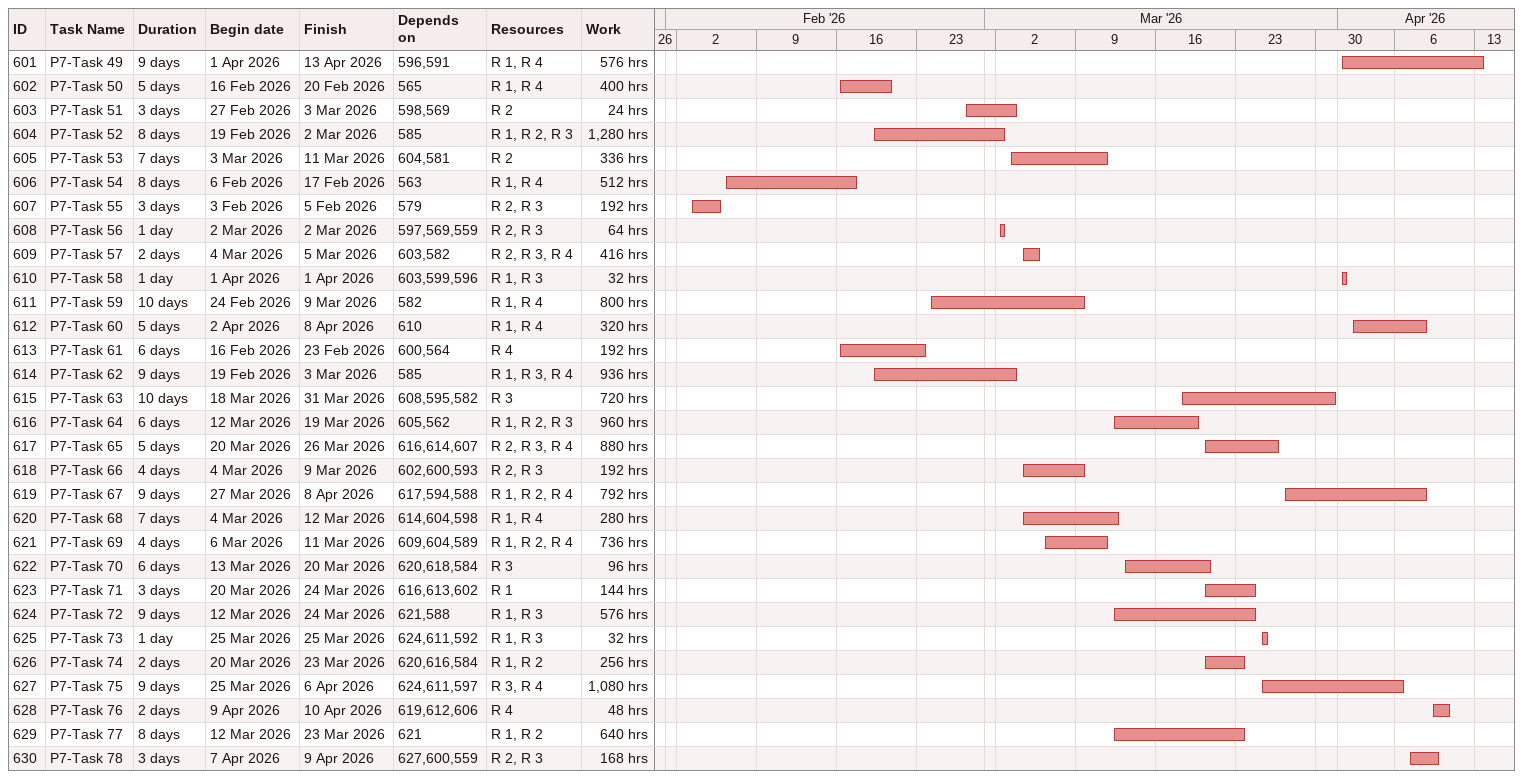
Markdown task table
| ID | Task | Duration | Start | Finish | Predecessors | Resources | Work (h) |
|---|---|---|---|---|---|---|---|
| 601 | P7-Task 49 | 9d | 2026-04-01 | 2026-04-13 | 596, 591 | R 1, R 4 | 576 |
| 602 | P7-Task 50 | 5d | 2026-02-16 | 2026-02-20 | 565 | R 1, R 4 | 400 |
| 603 | P7-Task 51 | 3d | 2026-02-27 | 2026-03-03 | 598, 569 | R 2 | 24 |
| 604 | P7-Task 52 | 8d | 2026-02-19 | 2026-03-02 | 585 | R 1, R 2, R 3 | 1280 |
| 605 | P7-Task 53 | 7d | 2026-03-03 | 2026-03-11 | 604, 581 | R 2 | 336 |
| 606 | P7-Task 54 | 8d | 2026-02-06 | 2026-02-17 | 563 | R 1, R 4 | 512 |
| 607 | P7-Task 55 | 3d | 2026-02-03 | 2026-02-05 | 579 | R 2, R 3 | 192 |
| 608 | P7-Task 56 | 1d | 2026-03-02 | 2026-03-02 | 597, 569, 559 | R 2, R 3 | 64 |
| 609 | P7-Task 57 | 2d | 2026-03-04 | 2026-03-05 | 603, 582 | R 2, R 3, R 4 | 416 |
| 610 | P7-Task 58 | 1d | 2026-04-01 | 2026-04-01 | 603, 599, 596 | R 1, R 3 | 32 |
| 611 | P7-Task 59 | 10d | 2026-02-24 | 2026-03-09 | 582 | R 1, R 4 | 800 |
| 612 | P7-Task 60 | 5d | 2026-04-02 | 2026-04-08 | 610 | R 1, R 4 | 320 |
| 613 | P7-Task 61 | 6d | 2026-02-16 | 2026-02-23 | 600, 564 | R 4 | 192 |
| 614 | P7-Task 62 | 9d | 2026-02-19 | 2026-03-03 | 585 | R 1, R 3, R 4 | 936 |
| 615 | P7-Task 63 | 10d | 2026-03-18 | 2026-03-31 | 608, 595, 582 | R 3 | 720 |
| 616 | P7-Task 64 | 6d | 2026-03-12 | 2026-03-19 | 605, 562 | R 1, R 2, R 3 | 960 |
| 617 | P7-Task 65 | 5d | 2026-03-20 | 2026-03-26 | 616, 614, 607 | R 2, R 3, R 4 | 880 |
| 618 | P7-Task 66 | 4d | 2026-03-04 | 2026-03-09 | 602, 600, 593 | R 2, R 3 | 192 |
| 619 | P7-Task 67 | 9d | 2026-03-27 | 2026-04-08 | 617, 594, 588 | R 1, R 2, R 4 | 792 |
| 620 | P7-Task 68 | 7d | 2026-03-04 | 2026-03-12 | 614, 604, 598 | R 1, R 4 | 280 |
| 621 | P7-Task 69 | 4d | 2026-03-06 | 2026-03-11 | 609, 604, 589 | R 1, R 2, R 4 | 736 |
| 622 | P7-Task 70 | 6d | 2026-03-13 | 2026-03-20 | 620, 618, 584 | R 3 | 96 |
| 623 | P7-Task 71 | 3d | 2026-03-20 | 2026-03-24 | 616, 613, 602 | R 1 | 144 |
| 624 | P7-Task 72 | 9d | 2026-03-12 | 2026-03-24 | 621, 588 | R 1, R 3 | 576 |
| 625 | P7-Task 73 | 1d | 2026-03-25 | 2026-03-25 | 624, 611, 592 | R 1, R 3 | 32 |
| 626 | P7-Task 74 | 2d | 2026-03-20 | 2026-03-23 | 620, 616, 584 | R 1, R 2 | 256 |
| 627 | P7-Task 75 | 9d | 2026-03-25 | 2026-04-06 | 624, 611, 597 | R 3, R 4 | 1080 |
| 628 | P7-Task 76 | 2d | 2026-04-09 | 2026-04-10 | 619, 612, 606 | R 4 | 48 |
| 629 | P7-Task 77 | 8d | 2026-03-12 | 2026-03-23 | 621 | R 1, R 2 | 640 |
| 630 | P7-Task 78 | 3d | 2026-04-07 | 2026-04-09 | 627, 600, 559 | R 2, R 3 | 168 |
